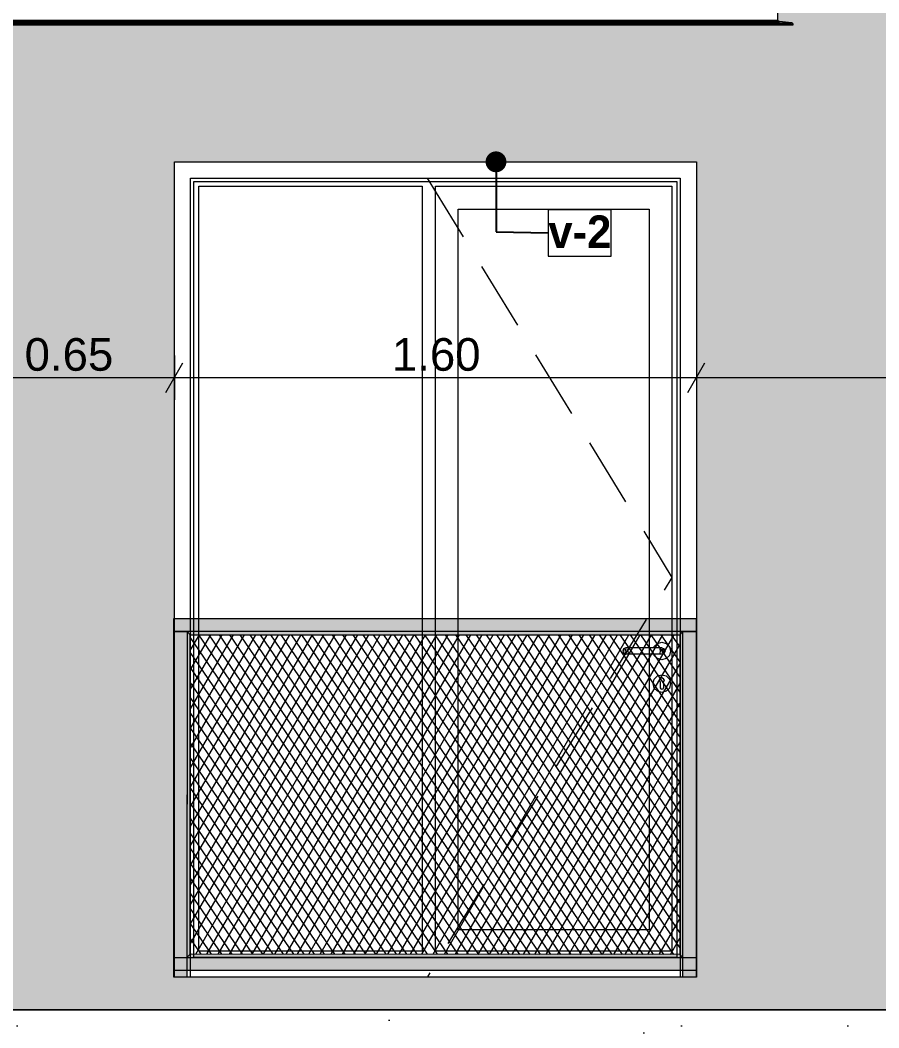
# Model space of a CAD drawing. Header units: millimetres. Extents: x 475206255 to 476720147, y 4620882299 to 4621447368.
# Drawn here: x 475420594 to 475423225, y 4621132389 to 4621135479 of the extents above; entities that cross this region are included whole.
import ezdxf

# ---------------------------------------------------------------- set-up
doc = ezdxf.new("R2010")
doc.units = ezdxf.units.MM
doc.header["$MEASUREMENT"] = 0
doc.set_wipeout_variables(frame=1)
doc.linetypes.add('Hidden Line', pattern=[317.5, 211.666667, -105.833333])
for name, color, linetype, lineweight in [('2D Drafting - General_Pen_No__30_Pen_No__9_Pen_No__9_Pen_No__253', 252, 'Continuous', 0), ('2D Drafting - General_Pen_No__30_Pen_No__9_Pen_No__9_Pen_No__7', 7, 'Continuous', 0), ('2D Drafting - General_Pen_No__7_Pen_No__7', 7, 'Continuous', 0), ('Dimensioning - General_Pen_No__142', 142, 'Continuous', 0), ('New_2D Drafting - General_Pen_No__30_Pen_No__9_Pen_No__9_Pen_No__255', 255, 'Continuous', 0), ('New_2D Drafting - General_Pen_No__30_Pen_No__9_Pen_No__9_Pen_No__7', 7, 'Continuous', 0), ('New_2D Drafting - General_Pen_No__4', 7, 'Continuous', 0), ('New_2D Drafting - General_Pen_No__42', 250, 'Continuous', 0), ('New_2D Drafting - General_Pen_No__7', 7, 'Continuous', 0), ('New_Annotation - Label_Pen_No__1', 1, 'Continuous', 0), ('New_Structural - Bearing_Pen_No__250', 7, 'Continuous', 0), ('Structural - Bearing_Pen_No__250', 7, 'Continuous', 0), ('zoma_Pen_No__142', 142, 'Continuous', 0)]:
    doc.layers.add(name, color=color, linetype=linetype, lineweight=lineweight)
doc.layers.add('Dimensioning - General', color=7, linetype='Continuous')
doc.layers.add('zoma', color=7, linetype='Continuous')
doc.styles.add('GENERATED_STYLE_2', font='arial.ttf')
doc.styles.add('GENERATED_STYLE_5', font='')
doc.styles.get('GENERATED_STYLE_5').set_extended_font_data('Avaza', bold=True)
doc.dimstyles.new('GENERATED_STYLE__1', dxfattribs={"dimtxt": 100, "dimasz": 68.640772, "dimexe": 0.18, "dimexo": 0.0625, "dimgap": 0, "dimtad": 1, "dimlfac": 0.001, "dimzin": 0, "dimdsep": 46, "dimtxsty": 'GENERATED_STYLE_2', "dimblk": 'ARROWHEAD_2', "dimblk1": 'ARROWHEAD_2', "dimblk2": 'ARROWHEAD_2', "dimcen": 0.09, "dimse1": 1, "dimse2": 1, "dimclrd": 142, "dimclre": 142, "dimclrt": 142, "dimadec": 0, "dimazin": 0, "dimtfac": 1, "dimtdec": 4, "dimtmove": 0, "dimatfit": 3, "dimfxl": 1, "dimtolj": 1, "dimtzin": 0, "dimarcsym": 0})
doc.dimstyles.new('GENERATED_STYLE__18', dxfattribs={"dimtxt": 100, "dimasz": 68.640772, "dimexe": 0.18, "dimexo": 0.0625, "dimgap": 0, "dimtad": 1, "dimtih": 1, "dimtoh": 1, "dimlfac": 0.001, "dimzin": 0, "dimdsep": 46, "dimtxsty": 'GENERATED_STYLE_2', "dimblk": 'ARROWHEAD_2', "dimblk1": 'ARROWHEAD_2', "dimblk2": 'ARROWHEAD_2', "dimcen": 0.09, "dimse1": 1, "dimse2": 1, "dimclrd": 142, "dimclre": 142, "dimclrt": 142, "dimadec": 0, "dimazin": 0, "dimtfac": 1, "dimtdec": 4, "dimtmove": 0, "dimatfit": 3, "dimfxl": 1, "dimtolj": 1, "dimtzin": 0, "dimarcsym": 0})
doc.dimstyles.new('GENERATED_STYLE__3', dxfattribs={"dimtxt": 200, "dimasz": 64.421331, "dimexe": 0.18, "dimexo": 3, "dimgap": 0, "dimtad": 1, "dimtih": 1, "dimtoh": 1, "dimlfac": 0.001, "dimzin": 0, "dimdsep": 46, "dimtxsty": 'GENERATED_STYLE_2', "dimblk": 'ARROWHEAD_2', "dimblk1": 'ARROWHEAD_2', "dimblk2": 'ARROWHEAD_2', "dimcen": 0.09, "dimclrd": 142, "dimclre": 142, "dimclrt": 142, "dimadec": 0, "dimazin": 0, "dimtfac": 1, "dimtdec": 4, "dimtmove": 0, "dimatfit": 3, "dimfxl": 1, "dimtolj": 1, "dimtzin": 0, "dimarcsym": 0})
doc.dimstyles.new('GENERATED_STYLE__33', dxfattribs={"dimtxt": 0.18, "dimasz": 127.68, "dimexe": 0.18, "dimexo": 0.0625, "dimgap": 0, "dimtad": 0, "dimtih": 1, "dimtoh": 1, "dimdec": 4, "dimzin": 0, "dimdsep": 46, "dimcen": 0.09, "dimadec": 0, "dimazin": 0, "dimtfac": 1, "dimtdec": 4, "dimtmove": 0, "dimatfit": 3, "dimldrblk": 'ARROWHEAD_11', "dimfxl": 1, "dimtolj": 1, "dimtzin": 0, "dimarcsym": 0})

# ---------------------------------------------------------------- blocks, each defined once
blk = doc.blocks.new('*D546', base_point=(475826095.8, 4621095193.2))
at = {"layer": 'Dimensioning - General_Pen_No__142', "color": 142, "linetype": 'Continuous', "lineweight": 0, "transparency": 16777216}
for p, q in [((475424795.3, 4621132571.1), (475424885.6, 4621132518.9)), ((475424908.2, 4621132545), (475424772.7, 4621132545)), ((475424840.5, 4621131844.9), (475424840.5, 4621132545)), ((475424908.2, 4621131844.9), (475424772.7, 4621131844.9)), ((475424795.3, 4621131871), (475424885.6, 4621131818.9))]:
    blk.add_line(p, q, dxfattribs=at)
at = {"layer": 'Dimensioning - General_Pen_No__142', "color": 142, "lineweight": 0, "transparency": 16777216, "insert": (475424820.5, 4621132061.5), "char_height": 100, "attachment_point": 7, "rotation": 90, "style": 'GENERATED_STYLE_2'}
blk.add_mtext('\\A1;{\\pql;\\fArial|b0|i0|c204|p0;\\W1.000000;0.70}', dxfattribs=at)
blk = doc.blocks.new('ARROWHEAD_2')
at = {"color": 0, "linetype": 'Continuous', "lineweight": 0}
for p, q in [((-0.378, -0.655), (0.378, 0.655)), ((0, 0), (-1, 0))]:
    blk.add_line(p, q, dxfattribs=at)
blk = doc.blocks.new('*D547', base_point=(475826095.8, 4621095193.2))
at = {"layer": 'Dimensioning - General_Pen_No__142', "color": 142, "linetype": 'Continuous', "lineweight": 0, "transparency": 16777216}
for p, q in [((475424795.3, 4621135071), (475424885.6, 4621135018.9)), ((475424908.2, 4621135044.9), (475424772.7, 4621135044.9)), ((475424840.5, 4621132545), (475424840.5, 4621135044.9)), ((475424795.3, 4621132571.1), (475424885.6, 4621132518.9)), ((475424908.2, 4621132545), (475424772.7, 4621132545))]:
    blk.add_line(p, q, dxfattribs=at)
at = {"layer": 'Dimensioning - General_Pen_No__142', "color": 142, "lineweight": 0, "transparency": 16777216, "insert": (475424820.5, 4621133661.5), "char_height": 100, "attachment_point": 7, "rotation": 90, "style": 'GENERATED_STYLE_2'}
blk.add_mtext('\\A1;{\\pql;\\fArial|b0|i0|c204|p0;\\W1.000000;2.50}', dxfattribs=at)
blk = doc.blocks.new('*D548', base_point=(475826095.8, 4621095193.2))
at = {"layer": 'Dimensioning - General_Pen_No__142', "color": 142, "linetype": 'Continuous', "lineweight": 0, "transparency": 16777216}
for p, q in [((475424795.3, 4621135771.1), (475424885.6, 4621135718.9)), ((475424908.2, 4621135745), (475424772.7, 4621135745)), ((475424840.5, 4621135044.9), (475424840.5, 4621135745)), ((475424795.3, 4621135071), (475424885.6, 4621135018.9)), ((475424908.2, 4621135044.9), (475424772.7, 4621135044.9))]:
    blk.add_line(p, q, dxfattribs=at)
at = {"layer": 'Dimensioning - General_Pen_No__142', "color": 142, "lineweight": 0, "transparency": 16777216, "insert": (475424820.5, 4621135261.5), "char_height": 100, "attachment_point": 7, "rotation": 90, "style": 'GENERATED_STYLE_2'}
blk.add_mtext('\\A1;{\\pql;\\fArial|b0|i0|c204|p0;\\W1.000000;0.70}', dxfattribs=at)
blk = doc.blocks.new('*D1527', base_point=(475826095.8, 4621095193.2))
at = {"layer": 'zoma_Pen_No__142', "color": 142, "linetype": 'Continuous', "lineweight": 0, "transparency": 16777216}
for p, q in [((475420515.9, 4621126477.3), (475420515.9, 4621126604.5)), ((475420915.9, 4621126477.3), (475420915.9, 4621126604.5)), ((475420540.3, 4621126583.3), (475420491.4, 4621126498.5)), ((475420940.3, 4621126583.3), (475420891.4, 4621126498.5)), ((475420515.9, 4621126540.9), (475420915.9, 4621126540.9))]:
    blk.add_line(p, q, dxfattribs=at)
blk = doc.blocks.new('*D1528', base_point=(475826095.8, 4621095193.2))
at = {"layer": 'zoma_Pen_No__142', "color": 142, "linetype": 'Continuous', "lineweight": 0, "transparency": 16777216}
for p, q in [((475420915.9, 4621126477.3), (475420915.9, 4621126604.5)), ((475427415.9, 4621126477.3), (475427415.9, 4621126604.5)), ((475420940.3, 4621126583.3), (475420891.4, 4621126498.5)), ((475427440.3, 4621126583.3), (475427391.4, 4621126498.5)), ((475420915.9, 4621126540.9), (475427415.9, 4621126540.9))]:
    blk.add_line(p, q, dxfattribs=at)
at = {"layer": 'zoma_Pen_No__142', "color": 142, "lineweight": 0, "transparency": 16777216, "char_height": 200, "attachment_point": 7, "style": 'GENERATED_STYLE_2'}
for s, insert in [('\\A1;{\\pql;\\fArial|b0|i0|c204|p0;\\W1.000000;6.50}', (475423898.9, 4621126580.9)), ('\\A1;{\\pql;\\fArial|b0|i0|c204|p0;\\W1.000000;0.40}', (475426857.5, 4621126580.9))]:
    blk.add_mtext(s, dxfattribs=dict(at, insert=insert))
blk = doc.blocks.new('ARROWHEAD_11')
at = {"color": 0, "linetype": 'Continuous', "lineweight": 0}
blk.add_line((0, 0), (-1, 0), dxfattribs=at)
at = {"color": 0, "linetype": 'Continuous', "lineweight": 0, "const_width": 0.25, "flags": 128}
blk.add_lwpolyline([(-0.125, 0, 1), (0.125, 0, 1)], format="xyb", close=True, dxfattribs=at)
blk = doc.blocks.new('*D1860', base_point=(475826095.8, 4621095193.2))
at = {"layer": 'Dimensioning - General_Pen_No__142', "color": 142, "linetype": 'Continuous', "lineweight": 0, "transparency": 16777216}
for p, q in [((475419841.3, 4621132571.1), (475419931.6, 4621132518.9)), ((475419954.2, 4621132545), (475419818.7, 4621132545))]:
    blk.add_line(p, q, dxfattribs=at)
blk = doc.blocks.new('*D1861', base_point=(475826095.8, 4621095193.2))
at = {"layer": 'Dimensioning - General_Pen_No__142', "color": 142, "linetype": 'Continuous', "lineweight": 0, "transparency": 16777216}
for p, q in [((475419841.3, 4621133671.1), (475419931.6, 4621133618.9)), ((475419954.2, 4621133645), (475419818.7, 4621133645)), ((475419886.5, 4621132545), (475419886.5, 4621133645)), ((475419841.3, 4621132571.1), (475419931.6, 4621132518.9)), ((475419954.2, 4621132545), (475419818.7, 4621132545))]:
    blk.add_line(p, q, dxfattribs=at)
at = {"layer": 'Dimensioning - General_Pen_No__142', "color": 142, "lineweight": 0, "transparency": 16777216, "insert": (475419866.5, 4621132961.5), "char_height": 100, "attachment_point": 7, "rotation": 90, "style": 'GENERATED_STYLE_2'}
blk.add_mtext('\\A1;{\\pql;\\fArial|b0|i0|c204|p0;\\W1.000000;1.10}', dxfattribs=at)
blk = doc.blocks.new('*D2144', base_point=(475826095.8, 4621095193.2))
at = {"layer": 'Dimensioning - General_Pen_No__142', "color": 142, "linetype": 'Continuous', "lineweight": 0, "transparency": 16777216}
for p, q in [((475422666.3, 4621134450.6), (475422666.3, 4621134315.2)), ((475425066.7, 4621134450.6), (475425066.7, 4621134315.2)), ((475422640.2, 4621134337.8), (475422692.3, 4621134428.1)), ((475425040.6, 4621134337.8), (475425092.7, 4621134428.1)), ((475425066.7, 4621134382.9), (475422666.3, 4621134382.9))]:
    blk.add_line(p, q, dxfattribs=at)
at = {"layer": 'Dimensioning - General_Pen_No__142', "color": 142, "lineweight": 0, "transparency": 16777216, "insert": (475423733, 4621134402.9), "char_height": 100, "attachment_point": 7, "style": 'GENERATED_STYLE_2'}
blk.add_mtext('\\A1;{\\pql;\\fArial|b0|i0|c204|p0;\\W1.000000;2.40}', dxfattribs=at)
blk = doc.blocks.new('*D2145', base_point=(475826095.8, 4621095193.2))
at = {"layer": 'Dimensioning - General_Pen_No__142', "color": 142, "linetype": 'Continuous', "lineweight": 0, "transparency": 16777216}
for p, q in [((475421066.3, 4621134450.6), (475421066.3, 4621134315.2)), ((475422666.3, 4621134450.6), (475422666.3, 4621134315.2)), ((475421040.2, 4621134337.8), (475421092.3, 4621134428.1)), ((475422640.2, 4621134337.8), (475422692.3, 4621134428.1)), ((475422666.3, 4621134382.9), (475421066.3, 4621134382.9))]:
    blk.add_line(p, q, dxfattribs=at)
at = {"layer": 'Dimensioning - General_Pen_No__142', "color": 142, "lineweight": 0, "transparency": 16777216, "insert": (475421732.8, 4621134402.9), "char_height": 100, "attachment_point": 7, "style": 'GENERATED_STYLE_2'}
blk.add_mtext('\\A1;{\\pql;\\fArial|b0|i0|c204|p0;\\W1.000000;1.60}', dxfattribs=at)
blk = doc.blocks.new('*D2146', base_point=(475826095.8, 4621095193.2))
at = {"layer": 'Dimensioning - General_Pen_No__142', "color": 142, "linetype": 'Continuous', "lineweight": 0, "transparency": 16777216}
for p, q in [((475420414.8, 4621134450.6), (475420414.8, 4621134315.2)), ((475421066.3, 4621134450.6), (475421066.3, 4621134315.2)), ((475420388.7, 4621134337.8), (475420440.9, 4621134428.1)), ((475421040.2, 4621134337.8), (475421092.3, 4621134428.1)), ((475421066.3, 4621134382.9), (475420414.8, 4621134382.9))]:
    blk.add_line(p, q, dxfattribs=at)
at = {"layer": 'Dimensioning - General_Pen_No__142', "color": 142, "lineweight": 0, "transparency": 16777216, "insert": (475420607.1, 4621134402.9), "char_height": 100, "attachment_point": 7, "style": 'GENERATED_STYLE_2'}
blk.add_mtext('\\A1;{\\pql;\\fArial|b0|i0|c204|p0;\\W1.000000;0.65}', dxfattribs=at)

msp = doc.modelspace()

# ---------------------------------------------------------------- hatches: boundary and pattern name
at = {"layer": '2D Drafting - General_Pen_No__30_Pen_No__9_Pen_No__9_Pen_No__253', "linetype": 'Continuous', "lineweight": 0}
h = msp.add_hatch(dxfattribs=at)
h.set_pattern_fill('BRICK___RUNNING_BOND', color=252, style=0, pattern_type=2)
h.set_pattern_definition([(180, (475382668.45, 4621135278.51), (0, 66.64), []), (90, (475382668.45, 4621135278.5), (244.8, 0), [66.64, -66.64]), (90, (475382546.05, 4621135345.15), (244.8, 0), [66.64, -66.64])])
h.paths.add_polyline_path([(475407116.097, 4621132444.943), (475407116.097, 4621145744.536), (475427886.496, 4621145744.536), (475427886.496, 4621132444.943), (475424099.531, 4621132444.942), (475422915.902, 4621132444.943), (475420516.519, 4621132444.943), (475420516.519, 4621135044.943), (475418016.519, 4621135044.943), (475418016.519, 4621132444.943), (475417816.698, 4621132444.943), (475417816.698, 4621135044.924), (475414016.698, 4621135044.924), (475414016.698, 4621132444.943), (475413616.479, 4621132444.943), (475411316.097, 4621132444.943), (475411316.097, 4621145344.955), (475409845.506, 4621145344.955), (475409816.623, 4621145344.955), (475407515.336, 4621145344.955), (475407515.336, 4621135744.944), (475407515.336, 4621135044.961), (475407516.097, 4621135044.961), (475407516.097, 4621132545), (475407516.097, 4621132444.943)])
h.paths.add_polyline_path([(475411816.173, 4621143044.943), (475411816.173, 4621144644.943), (475413416.173, 4621144644.943), (475413416.173, 4621143044.943)], flags=0)
h.paths.add_polyline_path([(475411816.178, 4621135044.943), (475413416.178, 4621135044.943), (475413416.178, 4621133444.942), (475411816.178, 4621133444.942)], flags=0)
h.paths.add_polyline_path([(475413416.178, 4621136644.942), (475411816.178, 4621136644.942), (475411816.178, 4621138244.943), (475413416.178, 4621138244.943)], flags=0)
h.paths.add_polyline_path([(475413416.178, 4621139844.942), (475411816.178, 4621139844.942), (475411816.178, 4621141444.943), (475413416.178, 4621141444.943)], flags=0)
h.paths.add_polyline_path([(475414016.097, 4621135464.943), (475422915.902, 4621135464.943), (475422915.902, 4621135684.943), (475418666.092, 4621135684.943), (475418666.092, 4621135744.932), (475418666.092, 4621135744.944), (475418666.092, 4621138244.955), (475418666.092, 4621138664.943), (475422915.902, 4621138664.943), (475422915.902, 4621138884.943), (475418666.092, 4621138884.943), (475418666.092, 4621141864.943), (475422915.902, 4621141864.943), (475422915.902, 4621142084.943), (475420066.548, 4621142084.943), (475420066.548, 4621144644.937), (475419166.549, 4621144644.937), (475419166.549, 4621142084.943), (475418666.092, 4621142084.943), (475418666.092, 4621145064.943), (475422915.902, 4621145064.943), (475422915.902, 4621145284.943), (475414016.097, 4621145284.943), (475414016.097, 4621145064.943), (475417166.094, 4621145064.943), (475417166.094, 4621142084.943), (475414016.097, 4621142084.943), (475414016.097, 4621141864.943), (475417166.094, 4621141864.943), (475417166.094, 4621138884.943), (475414016.097, 4621138884.943), (475414016.097, 4621138664.943), (475417166.094, 4621138664.943), (475417166.094, 4621138244.955), (475417166.094, 4621135744.944), (475417166.094, 4621135744.924), (475417166.094, 4621135684.943), (475414016.097, 4621135684.943)], flags=0)
h.paths.add_polyline_path([(475416466.026, 4621135744.913), (475416466.026, 4621138244.923), (475414866.018, 4621138244.923), (475414866.018, 4621135744.913)], flags=0)
h.paths.add_polyline_path([(475414866.026, 4621144644.918), (475416466.035, 4621144644.918), (475416466.035, 4621142144.923), (475414866.026, 4621142144.923)], flags=0)
h.paths.add_polyline_path([(475416466.035, 4621138944.924), (475414866.026, 4621138944.924), (475414866.026, 4621141444.918), (475416466.035, 4621141444.918)], flags=0)
h.paths.add_polyline_path([(475419166.549, 4621138944.945), (475420066.548, 4621138944.945), (475420066.548, 4621141444.94), (475419166.549, 4621141444.94)], flags=0)
h.paths.add_polyline_path([(475419166.549, 4621138244.94), (475419166.549, 4621135744.945), (475420066.548, 4621135744.945), (475420066.548, 4621138244.94)], flags=0)
h.paths.add_polyline_path([(475422666.097, 4621132544.993), (475421066.097, 4621132544.993), (475421066.097, 4621135044.993), (475422666.097, 4621135044.993)], flags=0)
h.paths.add_polyline_path([(475421066.097, 4621144644.939), (475421066.097, 4621142144.943), (475422666.097, 4621142144.943), (475422666.097, 4621144644.939)], flags=0)
h.paths.add_polyline_path([(475421066.105, 4621138944.931), (475422666.097, 4621138944.931), (475422666.097, 4621138944.943), (475422666.097, 4621141444.937), (475421766.097, 4621141444.937), (475421066.105, 4621141444.937)], flags=0)
h.paths.add_polyline_path([(475421066.105, 4621135744.929), (475422666.097, 4621135744.929), (475422666.097, 4621135744.943), (475422666.097, 4621138244.94), (475421766.097, 4621138244.94), (475421066.105, 4621138244.94)], flags=0)
h.paths.add_polyline_path([(475425066.474, 4621132544.995), (475426666.486, 4621132544.995), (475426666.477, 4621135044.946), (475425066.477, 4621135044.941)], flags=0)
h.paths.add_polyline_path([(475425066.502, 4621135744.936), (475426666.511, 4621135744.936), (475426666.511, 4621138244.935), (475425066.511, 4621138244.941)], flags=0)
h.paths.add_polyline_path([(475426666.511, 4621142144.937), (475426666.511, 4621144644.941), (475425066.511, 4621144644.941), (475425066.509, 4621142144.937)], flags=0)
h.paths.add_polyline_path([(475426666.514, 4621138944.999), (475426666.514, 4621141444.941), (475425066.511, 4621141444.941), (475425066.509, 4621138944.999)], flags=0)
at = {"layer": 'New_2D Drafting - General_Pen_No__30_Pen_No__9_Pen_No__9_Pen_No__255', "linetype": 'Continuous', "lineweight": 0}
for points in [[(475422664.868, 4621133644.81), (475422664.868, 4621133604.81), (475421064.868, 4621133604.821), (475421064.868, 4621133644.821)], [(475421104.867, 4621132544.819), (475421064.86, 4621132544.82), (475421064.868, 4621133604.821), (475421104.874, 4621133604.821)], [(475421104.867, 4621132604.819), (475421114.867, 4621132614.819), (475421114.874, 4621133594.821), (475421104.874, 4621133604.821)], [(475422614.874, 4621133594.81), (475422624.874, 4621133604.81), (475421104.874, 4621133604.821), (475421114.874, 4621133594.821)], [(475422614.867, 4621132614.809), (475422624.867, 4621132604.809), (475422624.874, 4621133604.81), (475422614.874, 4621133594.81)], [(475422664.873, 4621132544.809), (475422624.867, 4621132544.809), (475422624.874, 4621133604.81), (475422664.881, 4621133604.81)], [(475422664.874, 4621132604.809), (475422664.873, 4621132564.809), (475421064.86, 4621132564.82), (475421064.861, 4621132604.82)], [(475422624.867, 4621132604.809), (475422614.867, 4621132614.809), (475421114.867, 4621132614.819), (475421104.867, 4621132604.819)]]:
    msp.add_hatch(color=255, dxfattribs=at).paths.add_polyline_path(points)
at = {"layer": 'New_2D Drafting - General_Pen_No__42', "linetype": 'Continuous', "lineweight": 0}
h = msp.add_hatch(dxfattribs=at)
h.set_pattern_fill('CUT_STONE', color=250, style=0, pattern_type=2)
h.set_pattern_definition([(45, (475826095.76, 4621095993.2), (-254.55844, 254.55844), [0, -240, 0, -360]), (110, (475826895.76, 4621095993.2), (338.28934, 123.12725), [0, -176, 0, -304])])
h.paths.add_polyline_path([(475427816.469, 4621132444.942), (475427816.469, 4621130294.846), (475407116.097, 4621130294.846), (475407116.099, 4621132444.942), (475407516.099, 4621132444.942), (475407516.099, 4621132545), (475411316.099, 4621132545), (475411316.099, 4621132444.943), (475414016.7, 4621132444.943), (475414016.7, 4621132545), (475417816.7, 4621132545), (475417816.7, 4621132444.943), (475418016.521, 4621132444.943), (475418016.521, 4621132545), (475420516.521, 4621132545), (475420516.521, 4621132444.943)])
h.paths.add_polyline_path([(475426615.295, 4621131844.942), (475425015.723, 4621131844.942), (475425015.723, 4621131244.943), (475426615.295, 4621131244.943)], flags=0)
h.paths.add_polyline_path([(475421116.469, 4621131244.943), (475422716.041, 4621131244.943), (475422716.041, 4621131844.943), (475421116.469, 4621131844.943)], flags=0)
h.paths.add_polyline_path([(475420316.262, 4621131244.943), (475418716.69, 4621131244.943), (475418716.69, 4621131844.943), (475420316.262, 4621131844.943)], flags=0)
h.paths.add_polyline_path([(475416416.332, 4621131844.943), (475416416.332, 4621131244.943), (475414816.76, 4621131244.943), (475414816.76, 4621131844.943)], flags=0)
h.paths.add_polyline_path([(475413416.039, 4621131844.943), (475413416.039, 4621131244.943), (475411816.467, 4621131244.943), (475411816.467, 4621131844.943)], flags=0)
h.paths.add_polyline_path([(475408316.899, 4621131244.943), (475408316.899, 4621131844.943), (475409916.471, 4621131844.943), (475409916.471, 4621131244.943)], flags=0)
at = {"layer": 'New_2D Drafting - General_Pen_No__7', "linetype": 'Continuous', "lineweight": 0}
h = msp.add_hatch(dxfattribs=at)
h.set_pattern_fill('BATT_INSULATION', style=0, pattern_type=2)
h.set_pattern_definition([(60, (475826095.757, 4621095193.19), (-25.9807621, 15), []), (124.306619, (475826095.757, 4621095193.19), (23.8156986, 11.25), [])])
h.paths.add_polyline_path([(475421114.874, 4621133594.821), (475422614.874, 4621133594.81), (475422614.867, 4621132614.809), (475421114.867, 4621132614.819)])

# ---------------------------------------------------------------- linework, layer by layer
at = {"layer": '2D Drafting - General_Pen_No__30_Pen_No__9_Pen_No__9_Pen_No__7', "color": 7, "linetype": 'Continuous', "lineweight": 0, "flags": 128}
for points in [[(475424099.531, 4621132444.942), (475422915.902, 4621132444.943), (475420516.519, 4621132444.943), (475420516.519, 4621135044.943), (475418016.519, 4621135044.943), (475418016.519, 4621132444.943), (475417816.698, 4621132444.943), (475417816.698, 4621135044.924), (475414016.698, 4621135044.924), (475414016.698, 4621132444.943), (475413616.479, 4621132444.943), (475411316.097, 4621132444.943), (475411316.097, 4621145344.955), (475409845.506, 4621145344.955), (475409816.623, 4621145344.955), (475407515.336, 4621145344.955), (475407515.336, 4621135744.944), (475407515.336, 4621135044.961), (475407516.097, 4621135044.961), (475407516.097, 4621132545), (475407516.097, 4621132444.943), (475407116.097, 4621132444.943), (475407116.097, 4621145744.536), (475427886.496, 4621145744.536)], [(475414016.097, 4621138884.943), (475414016.097, 4621138664.943), (475417166.094, 4621138664.943), (475417166.094, 4621138244.955), (475417166.094, 4621135744.944), (475417166.094, 4621135744.924), (475417166.094, 4621135684.943), (475414016.097, 4621135684.943), (475414016.097, 4621135464.943), (475422915.902, 4621135464.943), (475422915.902, 4621135684.943), (475418666.092, 4621135684.943), (475418666.092, 4621135744.932), (475418666.092, 4621135744.944), (475418666.092, 4621138244.955), (475418666.092, 4621138664.943), (475422915.902, 4621138664.943), (475422915.902, 4621138884.943)]]:
    msp.add_lwpolyline(points, dxfattribs=at)
msp.add_lwpolyline([(475422666.097, 4621132544.993), (475421066.097, 4621132544.993), (475421066.097, 4621135044.993), (475422666.097, 4621135044.993)], close=True, dxfattribs=at)
at = {"layer": '2D Drafting - General_Pen_No__7_Pen_No__7', "color": 7, "linetype": 'Continuous', "lineweight": 0, "flags": 128}
for points in [[(475422661.97, 4621132544.932), (475421066.086, 4621132544.938), (475421066.095, 4621135044.938), (475422666.095, 4621135044.932)], [(475422666.095, 4621135044.932), (475422666.086, 4621132544.932), (475422661.97, 4621132544.932)]]:
    msp.add_lwpolyline(points, dxfattribs=at)
for points in [[(475421116.095, 4621134994.936), (475422616.095, 4621134994.931), (475422616.086, 4621132544.933), (475421116.086, 4621132544.939)], [(475421126.095, 4621134984.936), (475422606.095, 4621134984.931), (475422606.087, 4621132604.934), (475421126.087, 4621132604.939)], [(475421141.095, 4621134969.936), (475421826.095, 4621134969.934), (475421826.087, 4621132624.936), (475421141.087, 4621132624.939)], [(475421866.091, 4621134969.934), (475422591.095, 4621134969.931), (475422591.087, 4621132624.934), (475421866.087, 4621132624.936)], [(475421936.094, 4621134899.934), (475422521.094, 4621134899.932), (475422521.087, 4621132689.934), (475421936.087, 4621132689.936)]]:
    msp.add_lwpolyline(points, close=True, dxfattribs=at)
at = {"layer": '2D Drafting - General_Pen_No__7_Pen_No__7', "color": 7, "linetype": 'Hidden Line', "lineweight": 0, "flags": 128}
msp.add_lwpolyline([(475421841.095, 4621134994.934), (475422591.091, 4621133770.809), (475421841.863, 4621132546.219)], dxfattribs=at)
at = {"layer": 'New_2D Drafting - General_Pen_No__30_Pen_No__9_Pen_No__9_Pen_No__7', "color": 7, "linetype": 'Continuous', "lineweight": 0, "flags": 128}
for points in [[(475422664.868, 4621133644.81), (475422664.868, 4621133604.81), (475421064.868, 4621133604.821), (475421064.868, 4621133644.821)], [(475421104.867, 4621132544.819), (475421064.86, 4621132544.82), (475421064.868, 4621133604.821), (475421104.874, 4621133604.821)], [(475421104.867, 4621132604.819), (475421114.867, 4621132614.819), (475421114.874, 4621133594.821), (475421104.874, 4621133604.821)], [(475422614.874, 4621133594.81), (475422624.874, 4621133604.81), (475421104.874, 4621133604.821), (475421114.874, 4621133594.821)], [(475422614.867, 4621132614.809), (475422624.867, 4621132604.809), (475422624.874, 4621133604.81), (475422614.874, 4621133594.81)], [(475422664.873, 4621132544.809), (475422624.867, 4621132544.809), (475422624.874, 4621133604.81), (475422664.881, 4621133604.81)], [(475422664.874, 4621132604.809), (475422664.873, 4621132564.809), (475421064.86, 4621132564.82), (475421064.861, 4621132604.82)], [(475422624.867, 4621132604.809), (475422614.867, 4621132614.809), (475421114.867, 4621132614.819), (475421104.867, 4621132604.819)]]:
    msp.add_lwpolyline(points, close=True, dxfattribs=at)
at = {"layer": 'New_2D Drafting - General_Pen_No__4', "color": 7, "linetype": 'Continuous', "lineweight": 0, "flags": 128}
for points in [[(475421114.874, 4621133594.821), (475422614.874, 4621133594.81), (475422614.867, 4621132614.809), (475421114.867, 4621132614.819)], [(475427816.469, 4621132444.942), (475427816.469, 4621130294.846), (475407116.097, 4621130294.846), (475407116.099, 4621132444.942), (475407516.099, 4621132444.942), (475407516.099, 4621132545), (475411316.099, 4621132545), (475411316.099, 4621132444.943), (475414016.7, 4621132444.943), (475414016.7, 4621132545), (475417816.7, 4621132545), (475417816.7, 4621132444.943), (475418016.521, 4621132444.943), (475418016.521, 4621132545), (475420516.521, 4621132545), (475420516.521, 4621132444.943)]]:
    msp.add_lwpolyline(points, close=True, dxfattribs=at)
at = {"layer": 'New_Structural - Bearing_Pen_No__250', "color": 7, "linetype": 'Continuous', "lineweight": 0}
for p, q in [((475422443.128, 4621133552.004), (475422440.199, 4621133544.933)), ((475422440.199, 4621133544.933), (475422443.128, 4621133537.862)), ((475422444.681, 4621133552.004), (475422441.921, 4621133544.933)), ((475422441.921, 4621133544.933), (475422444.68, 4621133537.862)), ((475422450.2, 4621133554.933), (475422443.128, 4621133552.004)), ((475422449.495, 4621133552.004), (475422447.383, 4621133544.933)), ((475422447.383, 4621133544.933), (475422449.495, 4621133537.862)), ((475422451.341, 4621133554.933), (475422450.2, 4621133554.933)), ((475422454.593, 4621133554.933), (475422451.341, 4621133554.933)), ((475422459.459, 4621133554.933), (475422454.593, 4621133554.933)), ((475422456.7, 4621133552.004), (475422455.557, 4621133544.933)), ((475422455.557, 4621133544.933), (475422456.7, 4621133537.862)), ((475422465.2, 4621133554.933), (475422459.459, 4621133554.933)), ((475422545.2, 4621133554.933), (475422465.2, 4621133554.933)), ((475422535.879, 4621133554.933), (475422536.817, 4621133558.433)), ((475422536.817, 4621133558.433), (475422546.7, 4621133568.315)), ((475422550.94, 4621133554.933), (475422545.2, 4621133554.933)), ((475422546.7, 4621133568.315), (475422560.2, 4621133571.933)), ((475422555.806, 4621133554.933), (475422550.94, 4621133554.933)), ((475422553.699, 4621133552.004), (475422554.842, 4621133544.933)), ((475422554.842, 4621133544.933), (475422553.699, 4621133537.861)), ((475422559.058, 4621133554.933), (475422555.806, 4621133554.933)), ((475422560.2, 4621133554.933), (475422559.058, 4621133554.933)), ((475422560.2, 4621133571.933), (475422573.7, 4621133568.315)), ((475422560.2, 4621133554.933), (475422567.271, 4621133552.004)), ((475422560.904, 4621133552.004), (475422563.016, 4621133544.933)), ((475422563.016, 4621133544.933), (475422560.904, 4621133537.861)), ((475422565.718, 4621133552.004), (475422568.477, 4621133544.933)), ((475422568.477, 4621133544.933), (475422565.718, 4621133537.861)), ((475422567.271, 4621133552.004), (475422570.199, 4621133544.933)), ((475422570.199, 4621133544.933), (475422567.271, 4621133537.861)), ((475422573.7, 4621133568.315), (475422583.582, 4621133558.432)), ((475422583.582, 4621133558.432), (475422587.199, 4621133544.932)), ((475422587.199, 4621133544.932), (475422583.582, 4621133531.432)), ((475422443.128, 4621133537.862), (475422450.199, 4621133534.933)), ((475422451.341, 4621133534.933), (475422450.199, 4621133534.933)), ((475422454.593, 4621133534.933), (475422451.341, 4621133534.933)), ((475422459.459, 4621133534.933), (475422454.593, 4621133534.933)), ((475422465.199, 4621133534.933), (475422459.459, 4621133534.933)), ((475422545.199, 4621133534.933), (475422465.199, 4621133534.933)), ((475422536.817, 4621133531.433), (475422535.879, 4621133534.933)), ((475422546.699, 4621133521.55), (475422536.817, 4621133531.433)), ((475422550.94, 4621133534.933), (475422545.199, 4621133534.933)), ((475422560.199, 4621133517.933), (475422546.699, 4621133521.55)), ((475422555.806, 4621133534.933), (475422550.94, 4621133534.933)), ((475422559.058, 4621133534.933), (475422555.806, 4621133534.933)), ((475422560.199, 4621133534.933), (475422559.058, 4621133534.933)), ((475422567.271, 4621133537.861), (475422560.199, 4621133534.933)), ((475422573.699, 4621133521.55), (475422560.199, 4621133517.933)), ((475422583.582, 4621133531.432), (475422573.699, 4621133521.55)), ((475422533.199, 4621133444.933), (475422536.816, 4621133458.433)), ((475422536.816, 4621133458.433), (475422546.699, 4621133468.315)), ((475422546.699, 4621133468.315), (475422560.199, 4621133471.933)), ((475422553.479, 4621133456.572), (475422552.731, 4621133454.625)), ((475422552.731, 4621133454.625), (475422555.199, 4621133449.333)), ((475422553.479, 4621133456.572), (475422554.824, 4621133460.076)), ((475422560.199, 4621133462.358), (475422554.824, 4621133460.076)), ((475422560.199, 4621133471.933), (475422573.699, 4621133468.315)), ((475422565.574, 4621133460.076), (475422560.199, 4621133462.358)), ((475422565.199, 4621133449.333), (475422567.667, 4621133454.625)), ((475422566.919, 4621133456.572), (475422565.574, 4621133460.076)), ((475422566.919, 4621133456.572), (475422567.667, 4621133454.625)), ((475422573.699, 4621133468.315), (475422583.582, 4621133458.432)), ((475422583.582, 4621133458.432), (475422587.199, 4621133444.932)), ((475422536.816, 4621133431.433), (475422533.199, 4621133444.933)), ((475422546.699, 4621133421.55), (475422536.816, 4621133431.433)), ((475422560.199, 4621133417.933), (475422546.699, 4621133421.55)), ((475422555.199, 4621133449.333), (475422555.199, 4621133447.819)), ((475422555.199, 4621133447.819), (475422555.199, 4621133444.933)), ((475422555.199, 4621133444.933), (475422555.199, 4621133442.046)), ((475422555.199, 4621133442.046), (475422555.199, 4621133436.272)), ((475422555.199, 4621133436.272), (475422555.199, 4621133432.433)), ((475422555.199, 4621133432.433), (475422556.664, 4621133428.897)), ((475422556.664, 4621133428.897), (475422560.199, 4621133427.433)), ((475422560.199, 4621133427.433), (475422563.735, 4621133428.897)), ((475422573.699, 4621133421.55), (475422560.199, 4621133417.933)), ((475422563.735, 4621133428.897), (475422565.199, 4621133432.433)), ((475422565.199, 4621133447.819), (475422565.199, 4621133449.333)), ((475422565.199, 4621133447.819), (475422565.199, 4621133444.933)), ((475422565.199, 4621133444.933), (475422565.199, 4621133442.046)), ((475422565.199, 4621133442.046), (475422565.199, 4621133436.272)), ((475422565.199, 4621133436.272), (475422565.199, 4621133432.433)), ((475422583.582, 4621133431.432), (475422573.699, 4621133421.55)), ((475422587.199, 4621133444.932), (475422583.582, 4621133431.432))]:
    msp.add_line(p, q, dxfattribs=at)
at = {"layer": 'Structural - Bearing_Pen_No__250', "color": 7, "linetype": 'Continuous', "lineweight": 0}
for p, q in [((475413969.769, 4621135467.438), (475422962.226, 4621135467.438)), ((475413969.769, 4621135464.943), (475422962.226, 4621135464.943)), ((475413974.232, 4621135471.393), (475422957.764, 4621135471.393)), ((475414011.633, 4621135475.383), (475422920.363, 4621135475.383)), ((475414016.095, 4621135479.338), (475422915.9, 4621135479.338)), ((475422916.3, 4621135477.807), (475422915.9, 4621135479.338)), ((475422917.438, 4621135476.509), (475422916.3, 4621135477.807)), ((475422919.141, 4621135475.642), (475422917.438, 4621135476.509)), ((475422920.363, 4621135475.383), (475422919.141, 4621135475.642)), ((475422957.764, 4621135471.393), (475422920.363, 4621135475.383)), ((475422958.986, 4621135471.133), (475422957.764, 4621135471.393)), ((475422960.689, 4621135470.266), (475422958.986, 4621135471.133)), ((475422961.826, 4621135468.969), (475422960.689, 4621135470.266)), ((475422962.226, 4621135467.438), (475422961.826, 4621135468.969)), ((475422962.226, 4621135464.943), (475422962.226, 4621135467.438))]:
    msp.add_line(p, q, dxfattribs=at)

# ---------------------------------------------------------------- dimensions: what is measured, and where the dimension line sits
at = {"layer": 'Dimensioning - General', "color": 142, "linetype": 'Continuous', "lineweight": 0}
for base, p1, p2, picture, middle in [((475424840.477, 4621135744.994), (475364762.758, 4621135044.941), (475364762.763, 4621135744.994), '*D548', (475424770.477, 4621135390.965)), ((475424840.477, 4621135044.941), (475364762.763, 4621132544.994), (475364762.758, 4621135044.941), '*D547', (475424770.477, 4621133790.965)), ((475419886.48, 4621133644.995), (475424840.477, 4621132544.994), (475419886.48, 4621133644.995), '*D1861', (475419816.48, 4621133090.992)), ((475424840.477, 4621132544.994), (475364413.016, 4621131844.942), (475364762.763, 4621132544.994), '*D546', (475424770.477, 4621132190.966)), ((475419886.479967177, 4621132544.993588448), (475419886.479967177, 4621132544.993588448), (475424840.477266788, 4621132544.993588448), '*D1860', (475419816.479966879, 4621132540.991603851))]:
    dim = msp.add_linear_dim(base=base, p1=p1, p2=p2, angle=90, dimstyle='GENERATED_STYLE__1', dxfattribs=at)
    dim.commit()
    dim.dimension.update_dxf_attribs({"geometry": picture, "text_midpoint": middle, "dimtype": 160, "text_rotation": 90})
for base, p1, p2, picture, middle in [((475420414.815, 4621134382.909), (475421066.25, 4621135044.937), (475420414.815, 4621135044.939), '*D2146', (475420736.531, 4621134452.909)), ((475422666.25, 4621134382.909), (475425066.664, 4621135044.941), (475422666.25, 4621135044.932), '*D2144', (475423862.455, 4621134452.909))]:
    dim = msp.add_linear_dim(base=base, p1=p1, p2=p2, angle=180, dimstyle='GENERATED_STYLE__18', dxfattribs=at)
    dim.commit()
    dim.dimension.update_dxf_attribs({"geometry": picture, "text_midpoint": middle, "dimtype": 160})
at = {"layer": 'zoma', "color": 142, "linetype": 'Continuous', "lineweight": 0}
for base, p1, p2, picture, middle in [((475420915.86, 4621126540.885), (475420515.86, 4621178706.557), (475420915.86, 4621179106.55), '*D1527', (475420216.439, 4621126680.885)), ((475427415.86, 4621126540.885), (475420915.86, 4621179106.55), (475427415.86, 4621178706.55), '*D1528', (475424157.856, 4621126680.885))]:
    dim = msp.add_linear_dim(base=base, p1=p1, p2=p2, dimstyle='GENERATED_STYLE__3', dxfattribs=at)
    dim.commit()
    dim.dimension.update_dxf_attribs({"geometry": picture, "text_midpoint": middle, "dimtype": 160})

# ---------------------------------------------------------------- next in the draw order: wipeouts: each hides what was drawn before it
at = {"color": 1, "linetype": 'Continuous', "lineweight": 0, "ltscale": 23227630802.83235}
msp.add_wipeout([(475422212.199, 4621134756.116), (475422405.14, 4621134756.116), (475422405.14, 4621134897.293), (475422212.199, 4621134897.293)], dxfattribs=at).dxf.layer = 'New_Annotation - Label_Pen_No__1'

# ---------------------------------------------------------------- next in the draw order: linework, layer by layer
at = {"layer": 'New_Annotation - Label_Pen_No__1', "color": 1, "linetype": 'Continuous', "lineweight": 0, "flags": 128}
msp.add_lwpolyline([(475422212.199, 4621134756.116), (475422405.14, 4621134756.116), (475422405.14, 4621134897.293), (475422212.199, 4621134897.293), (475422212.199, 4621134756.116)], close=True, dxfattribs=at)

# ---------------------------------------------------------------- next in the draw order: texts
at = {"layer": 'New_Annotation - Label_Pen_No__1', "color": 1, "linetype": 'Continuous', "lineweight": 0, "insert": (475422212.199, 4621134830.588), "char_height": 100, "attachment_point": 4, "style": 'GENERATED_STYLE_5'}
msp.add_mtext('\\A1;{\\pql;\\fAvaza|b1|i0|c0|p0;\\W1.000000;v-\\fAvaza|b1|i0|c0|p0;\\W1.000000;2}', dxfattribs=at)

# ---------------------------------------------------------------- next in the draw order: dimensions: what is measured, and where the dimension line sits
at = {"layer": 'Dimensioning - General', "color": 142, "linetype": 'Continuous', "lineweight": 0}
dim = msp.add_linear_dim(base=(475421066.25, 4621134382.909), p1=(475422666.25, 4621135044.932), p2=(475421066.25, 4621135044.937), angle=180, dimstyle='GENERATED_STYLE__18', dxfattribs=at)
dim.commit()
dim.dimension.update_dxf_attribs({"geometry": '*D2145', "text_midpoint": (475421862.248, 4621134452.909), "dimtype": 160})

# ---------------------------------------------------------------- next in the draw order: leaders
at = {"layer": 'New_Annotation - Label_Pen_No__1', "color": 1, "linetype": 'Continuous', "lineweight": 0, "annotation_type": 0, "has_hookline": 1, "hookline_direction": 0, "text_width": 200.541}
msp.add_leader([(475422051.914, 4621135044.897), (475422051.914, 4621134830.588), (475422212.199, 4621134826.704)], dimstyle='GENERATED_STYLE__33', dxfattribs=at)

doc.saveas('drawing.dxf')
